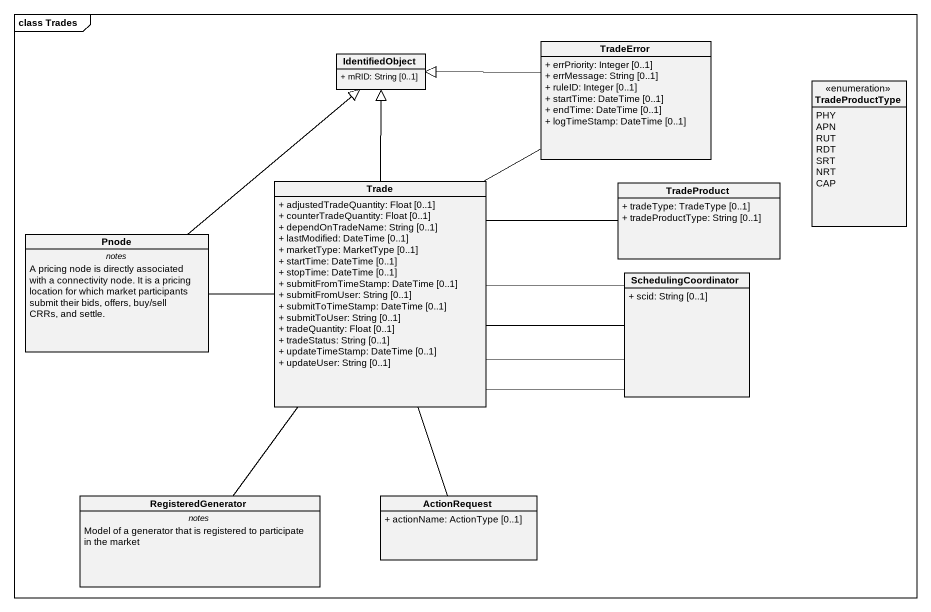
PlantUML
@startuml
mainframe class Trades
hide circle
hide empty members
skinparam classAttributeIconSize 0
class IdentifiedObject {
  + mRID: String [0..1]
}
class TradeError {
  + errPriority: Integer [0..1]
  + errMessage: String [0..1]
  + ruleID: Integer [0..1]
  + startTime: DateTime [0..1]
  + endTime: DateTime [0..1]
  + logTimeStamp: DateTime [0..1]
}
enum TradeProductType {
  PHY
  APN
  RUT
  RDT
  SRT
  NRT
  CAP
}
class Trade {
  + adjustedTradeQuantity: Float [0..1]
  + counterTradeQuantity: Float [0..1]
  + dependOnTradeName: String [0..1]
  + lastModified: DateTime [0..1]
  + marketType: MarketType [0..1]
  + startTime: DateTime [0..1]
  + stopTime: DateTime [0..1]
  + submitFromTimeStamp: DateTime [0..1]
  + submitFromUser: String [0..1]
  + submitToTimeStamp: DateTime [0..1]
  + submitToUser: String [0..1]
  + tradeQuantity: Float [0..1]
  + tradeStatus: String [0..1]
  + updateTimeStamp: DateTime [0..1]
  + updateUser: String [0..1]
}
class TradeProduct {
  + tradeType: TradeType [0..1]
  + tradeProductType: String [0..1]
}
class Pnode {
  -- notes --
  A pricing node is directly associated with a connectivity node. It is a pricing location for which market participants submit their bids, offers, buy/sell CRRs, and settle.
}
class SchedulingCoordinator {
  + scid: String [0..1]
}
class RegisteredGenerator {
  -- notes --
  Model of a generator that is registered to participate in the market
}
class ActionRequest {
  + actionName: ActionType [0..1]
}
TradeError -left-|> IdentifiedObject
Trade -up-|> IdentifiedObject
Trade -up- TradeError
TradeProduct -left- Trade
Pnode -up-|> IdentifiedObject
Pnode -right- Trade
SchedulingCoordinator -left- Trade
SchedulingCoordinator -left- Trade
SchedulingCoordinator -left- Trade
SchedulingCoordinator -left- Trade
RegisteredGenerator -up- Trade
ActionRequest -up- Trade
@enduml
